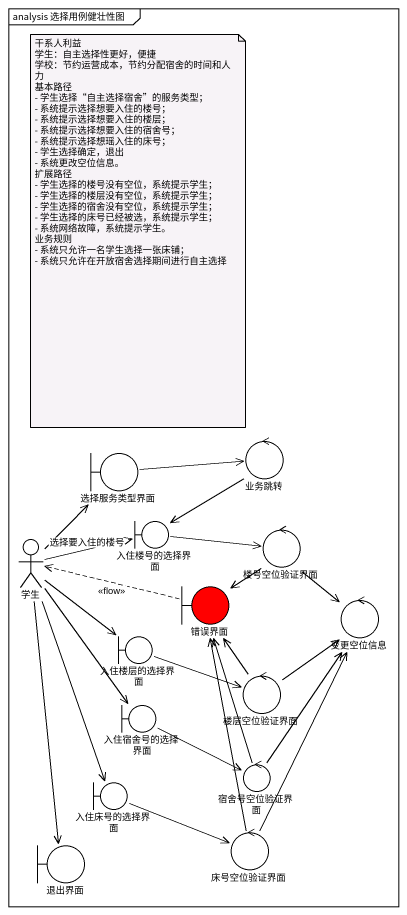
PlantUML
@startuml
mainframe analysis 选择用例健壮性图
boundary 选择服务类型界面
control 业务跳转
boundary 入住楼号的选择界面
control 楼号空位验证界面
actor 学生
boundary 错误界面 #FF0000
control 变更空位信息
boundary 入住楼层的选择界面
control 楼层空位验证界面
boundary 入住宿舍号的选择界面
control 宿舍号空位验证界面
boundary 入住床号的选择界面
boundary 退出界面
control 床号空位验证界面
选择服务类型界面 -right-> 业务跳转
业务跳转 --> 入住楼号的选择界面
入住楼号的选择界面 -right-> 楼号空位验证界面
楼号空位验证界面 --> 错误界面
楼号空位验证界面 --> 变更空位信息
学生 -up-> 选择服务类型界面
学生 -right-> 入住楼号的选择界面 : 选择要入住的楼号
学生 --> 入住楼层的选择界面
学生 --> 入住宿舍号的选择界面
学生 --> 入住床号的选择界面
学生 --> 退出界面
错误界面 .left.> 学生 : <<flow>>
入住楼层的选择界面 -right-> 楼层空位验证界面
楼层空位验证界面 -up-> 错误界面
楼层空位验证界面 -up-> 变更空位信息
入住宿舍号的选择界面 -right-> 宿舍号空位验证界面
宿舍号空位验证界面 -up-> 错误界面
宿舍号空位验证界面 -up-> 变更空位信息
入住床号的选择界面 -right-> 床号空位验证界面
床号空位验证界面 -up-> 错误界面
床号空位验证界面 -up-> 变更空位信息
note as N1
  干系人利益
  学生：自主选择性更好，便捷
  学校：节约运营成本，节约分配宿舍的时间和人力
  基本路径
  - 学生选择“自主选择宿舍”的服务类型；
  - 系统提示选择想要入住的楼号；
  - 系统提示选择想要入住的楼层；
  - 系统提示选择想要入住的宿舍号；
  - 系统提示选择想瑶入住的床号；
  - 学生选择确定，退出
  - 系统更改空位信息。
  扩展路径
  - 学生选择的楼号没有空位，系统提示学生；
  - 学生选择的楼层没有空位，系统提示学生；
  - 学生选择的宿舍没有空位，系统提示学生；
  - 学生选择的床号已经被选，系统提示学生；
  - 系统网络故障，系统提示学生。
  业务规则
  - 系统只允许一名学生选择一张床铺；
  - 系统只允许在开放宿舍选择期间进行自主选择
end note
@enduml
